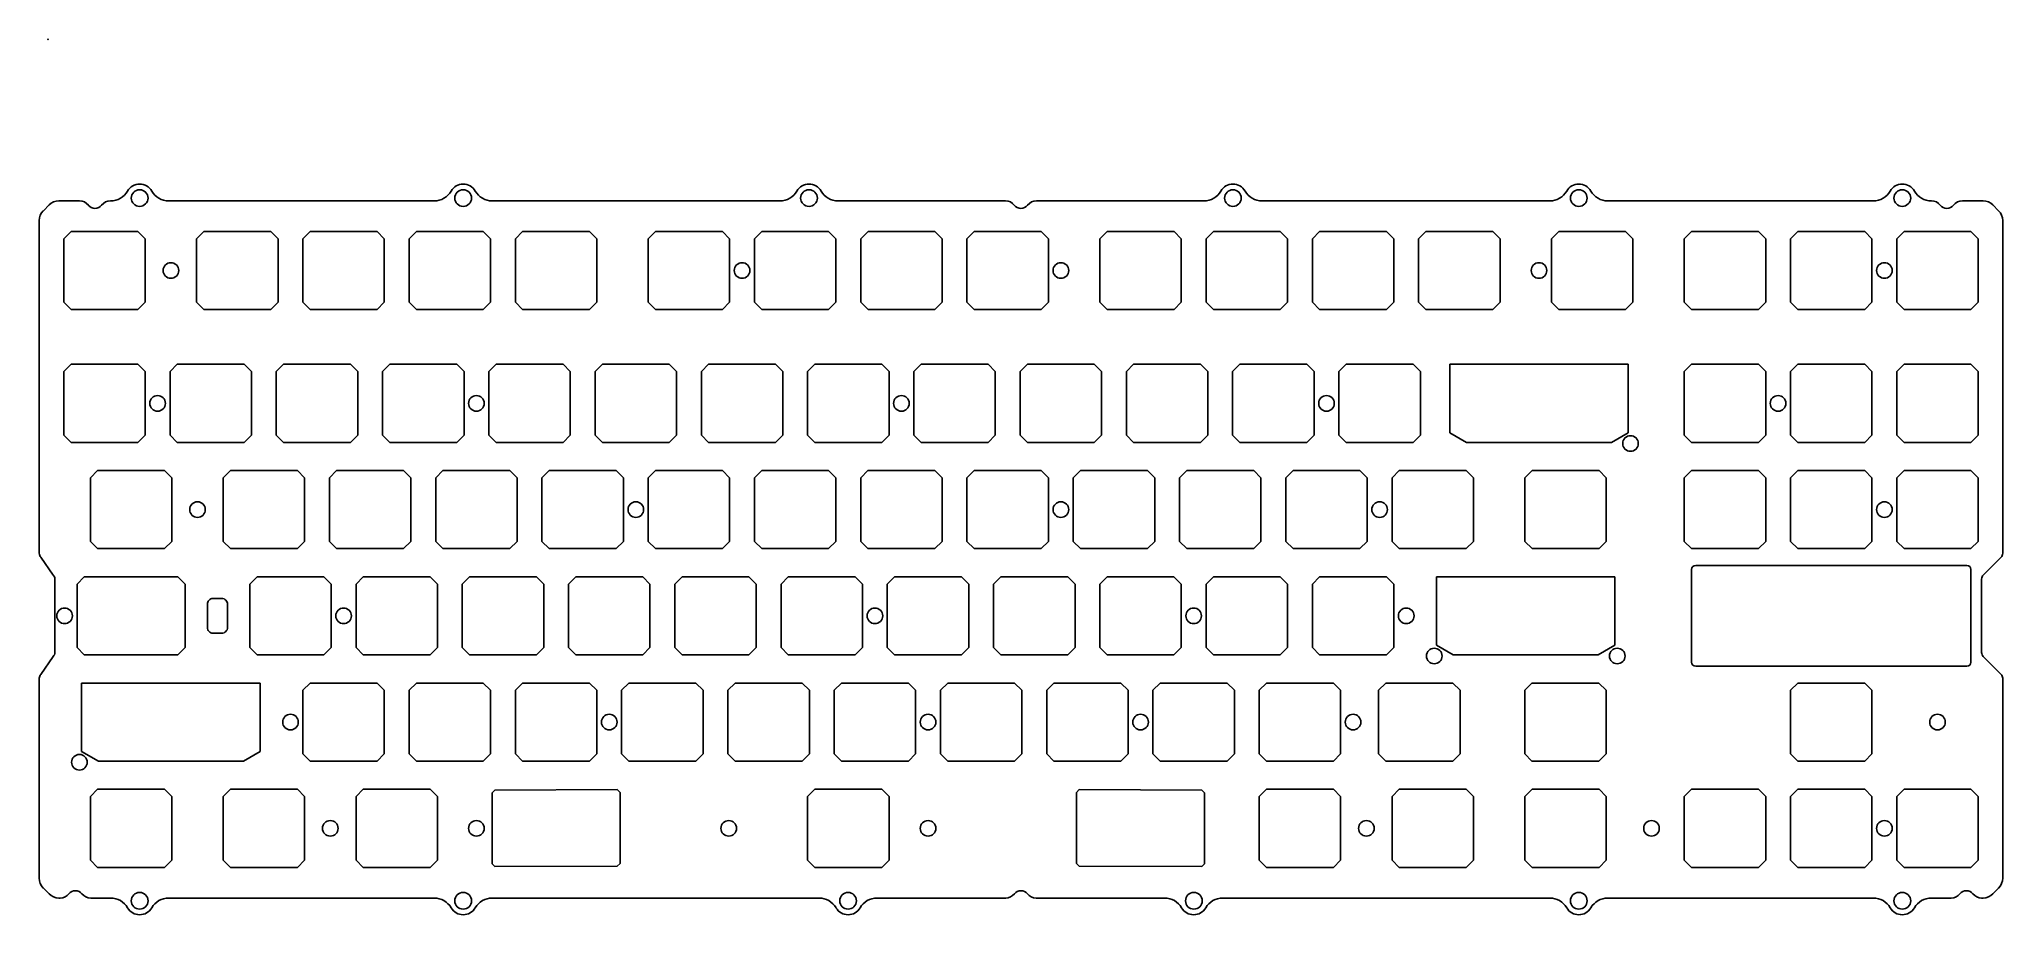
# Model space of a CAD drawing. Header units: millimetres. Extents: x -2 to 350, y -157 to 0.
import ezdxf

# ---------------------------------------------------------------- set-up
doc = ezdxf.new("R2010")
doc.units = ezdxf.units.MM
doc.header["$MEASUREMENT"] = 0
doc.layers.add('', color=7, linetype='Continuous')

msp = doc.modelspace()

# ---------------------------------------------------------------- linework, layer by layer
at = {"layer": ''}
for p, q in [((0.2, -29.7), (-0.83, -30.74)), ((5.65, -28.97), (1.97, -28.97)), ((11.24, -28.97), (11.2, -28.97)), ((69.24, -28.97), (21.63, -28.97)), ((131.24, -28.97), (79.63, -28.97)), ((171.65, -28.97), (141.63, -28.97)), ((207.24, -28.97), (177.2, -28.97)), ((269.24, -28.97), (217.63, -28.97)), ((327.24, -28.97), (279.63, -28.97)), ((337.65, -28.97), (337.63, -28.97)), ((346.9, -28.97), (343.2, -28.97)), ((349.7, -30.74), (348.67, -29.7)), ((-1.57, -32.51), (-1.57, -92.17)), ((2.83, -35.77), (4.13, -34.46)), ((4.13, -34.46), (16.13, -34.46)), ((16.13, -34.46), (17.43, -35.77)), ((26.64, -35.77), (27.94, -34.46)), ((27.94, -34.46), (39.94, -34.46)), ((39.94, -34.46), (41.24, -35.77)), ((45.69, -35.77), (46.99, -34.46)), ((46.99, -34.46), (58.99, -34.46)), ((58.99, -34.46), (60.29, -35.77)), ((64.74, -35.77), (66.04, -34.46)), ((66.04, -34.46), (78.04, -34.46)), ((78.04, -34.46), (79.34, -35.77)), ((83.79, -35.77), (85.09, -34.46)), ((85.09, -34.46), (97.09, -34.46)), ((97.09, -34.46), (98.39, -35.77)), ((107.6, -35.77), (108.91, -34.46)), ((108.91, -34.46), (120.9, -34.46)), ((120.9, -34.46), (122.2, -35.77)), ((126.65, -35.77), (127.96, -34.46)), ((127.96, -34.46), (139.95, -34.46)), ((139.95, -34.46), (141.25, -35.77)), ((145.7, -35.77), (147.01, -34.46)), ((147.01, -34.46), (159, -34.46)), ((159, -34.46), (160.3, -35.77)), ((164.75, -35.77), (166.06, -34.46)), ((166.06, -34.46), (178.05, -34.46)), ((178.05, -34.46), (179.35, -35.77)), ((188.57, -35.77), (189.87, -34.46)), ((189.87, -34.46), (201.87, -34.46)), ((201.87, -34.46), (203.17, -35.77)), ((207.62, -35.77), (208.92, -34.46)), ((208.92, -34.46), (220.92, -34.46)), ((220.92, -34.46), (222.22, -35.77)), ((226.67, -35.77), (227.97, -34.46)), ((227.97, -34.46), (239.97, -34.46)), ((239.97, -34.46), (241.27, -35.77)), ((245.72, -35.77), (247.02, -34.46)), ((247.02, -34.46), (259.02, -34.46)), ((259.02, -34.46), (260.32, -35.77)), ((269.53, -35.77), (270.83, -34.46)), ((270.83, -34.46), (282.83, -34.46)), ((282.83, -34.46), (284.13, -35.77)), ((293.34, -35.77), (294.64, -34.46)), ((294.64, -34.46), (306.64, -34.46)), ((306.64, -34.46), (307.94, -35.77)), ((312.39, -35.77), (313.69, -34.46)), ((313.69, -34.46), (325.69, -34.46)), ((325.69, -34.46), (326.99, -35.77)), ((331.44, -35.77), (332.74, -34.46)), ((332.74, -34.46), (344.74, -34.46)), ((344.74, -34.46), (346.04, -35.77)), ((350.43, -92.17), (350.43, -32.51)), ((2.83, -47.16), (2.83, -35.77)), ((17.43, -35.77), (17.43, -47.16)), ((26.64, -47.16), (26.64, -35.77)), ((41.24, -35.77), (41.24, -47.16)), ((45.69, -47.16), (45.69, -35.77)), ((60.29, -35.77), (60.29, -47.16)), ((64.74, -47.16), (64.74, -35.77)), ((79.34, -35.77), (79.34, -47.16)), ((83.79, -47.16), (83.79, -35.77)), ((98.39, -35.77), (98.39, -47.16)), ((107.6, -47.16), (107.6, -35.77)), ((122.2, -35.77), (122.2, -47.16)), ((126.65, -47.16), (126.65, -35.77)), ((141.25, -35.77), (141.25, -47.16)), ((145.7, -47.16), (145.7, -35.77)), ((160.3, -35.77), (160.3, -47.16)), ((164.75, -47.16), (164.75, -35.77)), ((179.35, -35.77), (179.35, -47.16)), ((188.57, -47.16), (188.57, -35.77)), ((203.17, -35.77), (203.17, -47.16)), ((207.62, -47.16), (207.62, -35.77)), ((222.22, -35.77), (222.22, -47.16)), ((226.67, -47.16), (226.67, -35.77)), ((241.27, -35.77), (241.27, -47.16)), ((245.72, -47.16), (245.72, -35.77)), ((260.32, -35.77), (260.32, -47.16)), ((269.53, -47.16), (269.53, -35.77)), ((284.13, -35.77), (284.13, -47.16)), ((293.34, -47.16), (293.34, -35.77)), ((307.94, -35.77), (307.94, -47.16)), ((312.39, -47.16), (312.39, -35.77)), ((326.99, -35.77), (326.99, -47.16)), ((331.44, -47.16), (331.44, -35.77)), ((346.04, -35.77), (346.04, -47.16)), ((4.13, -48.46), (2.83, -47.16)), ((16.13, -48.46), (4.13, -48.46)), ((17.43, -47.16), (16.13, -48.46)), ((27.94, -48.46), (26.64, -47.16)), ((39.94, -48.46), (27.94, -48.46)), ((41.24, -47.16), (39.94, -48.46)), ((46.99, -48.46), (45.69, -47.16)), ((58.99, -48.46), (46.99, -48.46)), ((60.29, -47.16), (58.99, -48.46)), ((66.04, -48.46), (64.74, -47.16)), ((78.04, -48.46), (66.04, -48.46)), ((79.34, -47.16), (78.04, -48.46)), ((85.09, -48.46), (83.79, -47.16)), ((97.09, -48.46), (85.09, -48.46)), ((98.39, -47.16), (97.09, -48.46)), ((108.91, -48.46), (107.6, -47.16)), ((120.9, -48.46), (108.91, -48.46)), ((122.2, -47.16), (120.9, -48.46)), ((127.96, -48.46), (126.65, -47.16)), ((139.95, -48.46), (127.96, -48.46)), ((141.25, -47.16), (139.95, -48.46)), ((147.01, -48.46), (145.7, -47.16)), ((159, -48.46), (147.01, -48.46)), ((160.3, -47.16), (159, -48.46)), ((166.06, -48.46), (164.75, -47.16)), ((178.05, -48.46), (166.06, -48.46)), ((179.35, -47.16), (178.05, -48.46)), ((189.87, -48.46), (188.57, -47.16)), ((201.87, -48.46), (189.87, -48.46)), ((203.17, -47.16), (201.87, -48.46)), ((208.92, -48.46), (207.62, -47.16)), ((220.92, -48.46), (208.92, -48.46)), ((222.22, -47.16), (220.92, -48.46)), ((227.97, -48.46), (226.67, -47.16)), ((239.97, -48.46), (227.97, -48.46)), ((241.27, -47.16), (239.97, -48.46)), ((247.02, -48.46), (245.72, -47.16)), ((259.02, -48.46), (247.02, -48.46)), ((260.32, -47.16), (259.02, -48.46)), ((270.83, -48.46), (269.53, -47.16)), ((282.83, -48.46), (270.83, -48.46)), ((284.13, -47.16), (282.83, -48.46)), ((294.64, -48.46), (293.34, -47.16)), ((306.64, -48.46), (294.64, -48.46)), ((307.94, -47.16), (306.64, -48.46)), ((313.69, -48.46), (312.39, -47.16)), ((325.69, -48.46), (313.69, -48.46)), ((326.99, -47.16), (325.69, -48.46)), ((332.74, -48.46), (331.44, -47.16)), ((344.74, -48.46), (332.74, -48.46)), ((346.04, -47.16), (344.74, -48.46)), ((2.83, -59.58), (4.13, -58.28)), ((2.83, -70.98), (2.83, -59.58)), ((4.13, -58.28), (16.13, -58.28)), ((16.13, -58.28), (17.43, -59.58)), ((17.43, -59.58), (17.43, -70.98)), ((21.88, -59.58), (23.18, -58.28)), ((21.88, -70.98), (21.88, -59.58)), ((23.18, -58.28), (35.18, -58.28)), ((35.18, -58.28), (36.48, -59.58)), ((36.48, -59.58), (36.48, -70.98)), ((40.93, -59.58), (42.23, -58.28)), ((40.93, -70.98), (40.93, -59.58)), ((42.23, -58.28), (54.23, -58.28)), ((54.23, -58.28), (55.53, -59.58)), ((55.53, -59.58), (55.53, -70.98)), ((59.98, -59.58), (61.28, -58.28)), ((59.98, -70.98), (59.98, -59.58)), ((61.28, -58.28), (73.28, -58.28)), ((73.28, -58.28), (74.58, -59.58)), ((74.58, -59.58), (74.58, -70.98)), ((79.03, -59.58), (80.33, -58.28)), ((79.03, -70.98), (79.03, -59.58)), ((80.33, -58.28), (92.33, -58.28)), ((92.33, -58.28), (93.63, -59.58)), ((93.63, -59.58), (93.63, -70.98)), ((98.08, -59.58), (99.38, -58.28)), ((98.08, -70.98), (98.08, -59.58)), ((99.38, -58.28), (111.38, -58.28)), ((111.38, -58.28), (112.68, -59.58)), ((112.68, -59.58), (112.68, -70.98)), ((117.13, -59.58), (118.43, -58.28)), ((117.13, -70.98), (117.13, -59.58)), ((118.43, -58.28), (130.43, -58.28)), ((130.43, -58.28), (131.73, -59.58)), ((131.73, -59.58), (131.73, -70.98)), ((136.18, -59.58), (137.48, -58.28)), ((136.18, -70.98), (136.18, -59.58)), ((137.48, -58.28), (149.48, -58.28)), ((149.48, -58.28), (150.78, -59.58)), ((150.78, -59.58), (150.78, -70.98)), ((155.23, -59.58), (156.53, -58.28)), ((155.23, -70.98), (155.23, -59.58)), ((156.53, -58.28), (168.53, -58.28)), ((168.53, -58.28), (169.83, -59.58)), ((169.83, -59.58), (169.83, -70.98)), ((174.28, -59.58), (175.58, -58.28)), ((174.28, -70.98), (174.28, -59.58)), ((175.58, -58.28), (187.58, -58.28)), ((187.58, -58.28), (188.88, -59.58)), ((188.88, -59.58), (188.88, -70.98)), ((193.33, -59.58), (194.63, -58.28)), ((193.33, -70.98), (193.33, -59.58)), ((194.63, -58.28), (206.63, -58.28)), ((206.63, -58.28), (207.93, -59.58)), ((207.93, -59.58), (207.93, -70.98)), ((212.38, -59.58), (213.68, -58.28)), ((212.38, -70.98), (212.38, -59.58)), ((213.68, -58.28), (225.68, -58.28)), ((225.68, -58.28), (226.98, -59.58)), ((226.98, -59.58), (226.98, -70.98)), ((231.43, -59.58), (232.73, -58.28)), ((231.43, -70.98), (231.43, -59.58)), ((232.73, -58.28), (244.73, -58.28)), ((244.73, -58.28), (246.03, -59.58)), ((246.03, -59.58), (246.03, -70.98)), ((251.3, -70.54), (251.3, -58.28)), ((251.3, -58.28), (283.3, -58.28)), ((283.3, -58.28), (283.3, -70.54)), ((293.34, -59.58), (294.64, -58.28)), ((293.34, -70.98), (293.34, -59.58)), ((294.64, -58.28), (306.64, -58.28)), ((306.64, -58.28), (307.94, -59.58)), ((307.94, -59.58), (307.94, -70.98)), ((312.39, -59.58), (313.69, -58.28)), ((312.39, -70.98), (312.39, -59.58)), ((313.69, -58.28), (325.69, -58.28)), ((325.69, -58.28), (326.99, -59.58)), ((326.99, -59.58), (326.99, -70.98)), ((331.44, -59.58), (332.74, -58.28)), ((331.44, -70.98), (331.44, -59.58)), ((332.74, -58.28), (344.74, -58.28)), ((344.74, -58.28), (346.04, -59.58)), ((346.04, -59.58), (346.04, -70.98)), ((4.13, -72.28), (2.83, -70.98)), ((16.13, -72.28), (4.13, -72.28)), ((17.43, -70.98), (16.13, -72.28)), ((23.18, -72.28), (21.88, -70.98)), ((35.18, -72.28), (23.18, -72.28)), ((36.48, -70.98), (35.18, -72.28)), ((42.23, -72.28), (40.93, -70.98)), ((54.23, -72.28), (42.23, -72.28)), ((55.53, -70.98), (54.23, -72.28)), ((61.28, -72.28), (59.98, -70.98)), ((73.28, -72.28), (61.28, -72.28)), ((74.58, -70.98), (73.28, -72.28)), ((80.33, -72.28), (79.03, -70.98)), ((92.33, -72.28), (80.33, -72.28)), ((93.63, -70.98), (92.33, -72.28)), ((99.38, -72.28), (98.08, -70.98)), ((111.38, -72.28), (99.38, -72.28)), ((112.68, -70.98), (111.38, -72.28)), ((118.43, -72.28), (117.13, -70.98)), ((130.43, -72.28), (118.43, -72.28)), ((131.73, -70.98), (130.43, -72.28)), ((137.48, -72.28), (136.18, -70.98)), ((149.48, -72.28), (137.48, -72.28)), ((150.78, -70.98), (149.48, -72.28)), ((156.53, -72.28), (155.23, -70.98)), ((168.53, -72.28), (156.53, -72.28)), ((169.83, -70.98), (168.53, -72.28)), ((175.58, -72.28), (174.28, -70.98)), ((187.58, -72.28), (175.58, -72.28)), ((188.88, -70.98), (187.58, -72.28)), ((194.63, -72.28), (193.33, -70.98)), ((206.63, -72.28), (194.63, -72.28)), ((207.93, -70.98), (206.63, -72.28)), ((213.68, -72.28), (212.38, -70.98)), ((225.68, -72.28), (213.68, -72.28)), ((226.98, -70.98), (225.68, -72.28)), ((232.73, -72.28), (231.43, -70.98)), ((244.73, -72.28), (232.73, -72.28)), ((246.03, -70.98), (244.73, -72.28)), ((254.3, -72.28), (251.3, -70.54)), ((280.3, -72.28), (254.3, -72.28)), ((283.3, -70.54), (280.3, -72.28)), ((294.64, -72.28), (293.34, -70.98)), ((306.64, -72.28), (294.64, -72.28)), ((307.94, -70.98), (306.64, -72.28)), ((313.69, -72.28), (312.39, -70.98)), ((325.69, -72.28), (313.69, -72.28)), ((326.99, -70.98), (325.69, -72.28)), ((332.74, -72.28), (331.44, -70.98)), ((344.74, -72.28), (332.74, -72.28)), ((346.04, -70.98), (344.74, -72.28)), ((7.59, -78.63), (8.89, -77.33)), ((8.89, -77.33), (20.89, -77.33)), ((20.89, -77.33), (22.19, -78.63)), ((31.4, -78.63), (32.7, -77.33)), ((32.7, -77.33), (44.7, -77.33)), ((44.7, -77.33), (46, -78.63)), ((50.45, -78.63), (51.75, -77.33)), ((51.75, -77.33), (63.75, -77.33)), ((63.75, -77.33), (65.05, -78.63)), ((69.5, -78.63), (70.8, -77.33)), ((70.8, -77.33), (82.8, -77.33)), ((82.8, -77.33), (84.1, -78.63)), ((88.55, -78.63), (89.85, -77.33)), ((89.85, -77.33), (101.85, -77.33)), ((101.85, -77.33), (103.15, -78.63)), ((107.6, -78.63), (108.9, -77.33)), ((108.9, -77.33), (120.9, -77.33)), ((120.9, -77.33), (122.2, -78.63)), ((126.65, -78.63), (127.95, -77.33)), ((127.95, -77.33), (139.95, -77.33)), ((139.95, -77.33), (141.25, -78.63)), ((145.7, -78.63), (147, -77.33)), ((147, -77.33), (159, -77.33)), ((159, -77.33), (160.3, -78.63)), ((164.75, -78.63), (166.05, -77.33)), ((166.05, -77.33), (178.05, -77.33)), ((178.05, -77.33), (179.35, -78.63)), ((183.8, -78.63), (185.1, -77.33)), ((185.1, -77.33), (197.1, -77.33)), ((197.1, -77.33), (198.4, -78.63)), ((202.85, -78.63), (204.15, -77.33)), ((204.15, -77.33), (216.15, -77.33)), ((216.15, -77.33), (217.45, -78.63)), ((221.9, -78.63), (223.2, -77.33)), ((223.2, -77.33), (235.2, -77.33)), ((235.2, -77.33), (236.5, -78.63)), ((240.95, -78.63), (242.25, -77.33)), ((242.25, -77.33), (254.25, -77.33)), ((254.25, -77.33), (255.55, -78.63)), ((264.77, -78.63), (266.07, -77.33)), ((266.07, -77.33), (278.06, -77.33)), ((278.06, -77.33), (279.37, -78.63)), ((293.34, -78.63), (294.64, -77.33)), ((294.64, -77.33), (306.64, -77.33)), ((306.64, -77.33), (307.94, -78.63)), ((312.39, -78.63), (313.69, -77.33)), ((313.69, -77.33), (325.69, -77.33)), ((325.69, -77.33), (326.99, -78.63)), ((331.44, -78.63), (332.74, -77.33)), ((332.74, -77.33), (344.74, -77.33)), ((344.74, -77.33), (346.04, -78.63)), ((7.59, -90.03), (7.59, -78.63)), ((22.19, -78.63), (22.19, -90.03)), ((31.4, -90.03), (31.4, -78.63)), ((46, -78.63), (46, -90.03)), ((50.45, -90.03), (50.45, -78.63)), ((65.05, -78.63), (65.05, -90.03)), ((69.5, -90.03), (69.5, -78.63)), ((84.1, -78.63), (84.1, -90.03)), ((88.55, -90.03), (88.55, -78.63)), ((103.15, -78.63), (103.15, -90.03)), ((107.6, -90.03), (107.6, -78.63)), ((122.2, -78.63), (122.2, -90.03)), ((126.65, -90.03), (126.65, -78.63)), ((141.25, -78.63), (141.25, -90.03)), ((145.7, -90.03), (145.7, -78.63)), ((160.3, -78.63), (160.3, -90.03)), ((164.75, -90.03), (164.75, -78.63)), ((179.35, -78.63), (179.35, -90.03)), ((183.8, -90.03), (183.8, -78.63)), ((198.4, -78.63), (198.4, -90.03)), ((202.85, -90.03), (202.85, -78.63)), ((217.45, -78.63), (217.45, -90.03)), ((221.9, -90.03), (221.9, -78.63)), ((236.5, -78.63), (236.5, -90.03)), ((240.95, -90.03), (240.95, -78.63)), ((255.55, -78.63), (255.55, -90.03)), ((264.77, -90.03), (264.77, -78.63)), ((279.37, -78.63), (279.37, -90.03)), ((293.34, -90.03), (293.34, -78.63)), ((307.94, -78.63), (307.94, -90.03)), ((312.39, -90.03), (312.39, -78.63)), ((326.99, -78.63), (326.99, -90.03)), ((331.44, -90.03), (331.44, -78.63)), ((346.04, -78.63), (346.04, -90.03)), ((8.89, -91.33), (7.59, -90.03)), ((20.89, -91.33), (8.89, -91.33)), ((22.19, -90.03), (20.89, -91.33)), ((32.7, -91.33), (31.4, -90.03)), ((44.7, -91.33), (32.7, -91.33)), ((46, -90.03), (44.7, -91.33)), ((51.75, -91.33), (50.45, -90.03)), ((63.75, -91.33), (51.75, -91.33)), ((65.05, -90.03), (63.75, -91.33)), ((70.8, -91.33), (69.5, -90.03)), ((82.8, -91.33), (70.8, -91.33)), ((84.1, -90.03), (82.8, -91.33)), ((89.85, -91.33), (88.55, -90.03)), ((101.85, -91.33), (89.85, -91.33)), ((103.15, -90.03), (101.85, -91.33)), ((108.9, -91.33), (107.6, -90.03)), ((120.9, -91.33), (108.9, -91.33)), ((122.2, -90.03), (120.9, -91.33)), ((127.95, -91.33), (126.65, -90.03)), ((139.95, -91.33), (127.95, -91.33)), ((141.25, -90.03), (139.95, -91.33)), ((147, -91.33), (145.7, -90.03)), ((159, -91.33), (147, -91.33)), ((160.3, -90.03), (159, -91.33)), ((166.05, -91.33), (164.75, -90.03)), ((178.05, -91.33), (166.05, -91.33)), ((179.35, -90.03), (178.05, -91.33)), ((185.1, -91.33), (183.8, -90.03)), ((197.1, -91.33), (185.1, -91.33)), ((198.4, -90.03), (197.1, -91.33)), ((204.15, -91.33), (202.85, -90.03)), ((216.15, -91.33), (204.15, -91.33)), ((217.45, -90.03), (216.15, -91.33)), ((223.2, -91.33), (221.9, -90.03)), ((235.2, -91.33), (223.2, -91.33)), ((236.5, -90.03), (235.2, -91.33)), ((242.25, -91.33), (240.95, -90.03)), ((254.25, -91.33), (242.25, -91.33)), ((255.55, -90.03), (254.25, -91.33)), ((266.07, -91.33), (264.77, -90.03)), ((278.06, -91.33), (266.07, -91.33)), ((279.37, -90.03), (278.06, -91.33)), ((294.64, -91.33), (293.34, -90.03)), ((306.64, -91.33), (294.64, -91.33)), ((307.94, -90.03), (306.64, -91.33)), ((313.69, -91.33), (312.39, -90.03)), ((325.69, -91.33), (313.69, -91.33)), ((326.99, -90.03), (325.69, -91.33)), ((332.74, -91.33), (331.44, -90.03)), ((344.74, -91.33), (332.74, -91.33)), ((346.04, -90.03), (344.74, -91.33)), ((-1.27, -92.88), (0.93, -96.08)), ((295.39, -94.33), (343.99, -94.33)), ((346.94, -96.08), (350.14, -92.88)), ((1.22, -96.79), (1.22, -109.96)), ((5.21, -97.68), (6.51, -96.38)), ((5.21, -109.08), (5.21, -97.68)), ((6.51, -96.38), (23.27, -96.38)), ((23.27, -96.38), (24.57, -97.68)), ((24.57, -97.68), (24.57, -109.08)), ((36.17, -97.68), (37.47, -96.38)), ((36.17, -109.08), (36.17, -97.68)), ((37.47, -96.38), (49.46, -96.38)), ((49.46, -96.38), (50.77, -97.68)), ((50.77, -97.68), (50.77, -109.08)), ((55.22, -97.68), (56.52, -96.38)), ((55.22, -109.08), (55.22, -97.68)), ((56.52, -96.38), (68.51, -96.38)), ((68.51, -96.38), (69.82, -97.68)), ((69.82, -97.68), (69.82, -109.08)), ((74.27, -97.68), (75.57, -96.38)), ((74.27, -109.08), (74.27, -97.68)), ((75.57, -96.38), (87.56, -96.38)), ((87.56, -96.38), (88.87, -97.68)), ((88.87, -97.68), (88.87, -109.08)), ((93.32, -97.68), (94.62, -96.38)), ((93.32, -109.08), (93.32, -97.68)), ((94.62, -96.38), (106.61, -96.38)), ((106.61, -96.38), (107.92, -97.68)), ((107.92, -97.68), (107.92, -109.08)), ((112.37, -97.68), (113.67, -96.38)), ((112.37, -109.08), (112.37, -97.68)), ((113.67, -96.38), (125.66, -96.38)), ((125.66, -96.38), (126.97, -97.68)), ((126.97, -97.68), (126.97, -109.08)), ((131.42, -97.68), (132.72, -96.38)), ((131.42, -109.08), (131.42, -97.68)), ((132.72, -96.38), (144.71, -96.38)), ((144.71, -96.38), (146.02, -97.68)), ((146.02, -97.68), (146.02, -109.08)), ((150.47, -97.68), (151.77, -96.38)), ((150.47, -109.08), (150.47, -97.68)), ((151.77, -96.38), (163.76, -96.38)), ((163.76, -96.38), (165.07, -97.68)), ((165.07, -97.68), (165.07, -109.08)), ((169.52, -97.68), (170.82, -96.38)), ((169.52, -109.08), (169.52, -97.68)), ((170.82, -96.38), (182.81, -96.38)), ((182.81, -96.38), (184.12, -97.68)), ((184.12, -97.68), (184.12, -109.08)), ((188.57, -97.68), (189.87, -96.38)), ((188.57, -109.08), (188.57, -97.68)), ((189.87, -96.38), (201.86, -96.38)), ((201.86, -96.38), (203.17, -97.68)), ((203.17, -97.68), (203.17, -109.08)), ((207.62, -97.68), (208.92, -96.38)), ((207.62, -109.08), (207.62, -97.68)), ((208.92, -96.38), (220.91, -96.38)), ((220.91, -96.38), (222.22, -97.68)), ((222.22, -97.68), (222.22, -109.08)), ((226.67, -97.68), (227.97, -96.38)), ((226.67, -109.08), (226.67, -97.68)), ((227.97, -96.38), (239.96, -96.38)), ((239.96, -96.38), (241.27, -97.68)), ((241.27, -97.68), (241.27, -109.08)), ((248.92, -108.64), (248.92, -96.38)), ((248.92, -96.38), (280.92, -96.38)), ((280.92, -96.38), (280.92, -108.64)), ((294.64, -111.68), (294.64, -95.08)), ((344.74, -95.08), (344.74, -111.68)), ((346.65, -109.96), (346.65, -96.79)), ((28.57, -101.28), (28.57, -105.48)), ((31.17, -100.28), (29.57, -100.28)), ((32.17, -105.48), (32.17, -101.28)), ((6.51, -110.38), (5.21, -109.08)), ((24.57, -109.08), (23.27, -110.38)), ((29.57, -106.48), (31.17, -106.48)), ((37.47, -110.38), (36.17, -109.08)), ((50.77, -109.08), (49.46, -110.38)), ((56.52, -110.38), (55.22, -109.08)), ((69.82, -109.08), (68.51, -110.38)), ((75.57, -110.38), (74.27, -109.08)), ((88.87, -109.08), (87.56, -110.38)), ((94.62, -110.38), (93.32, -109.08)), ((107.92, -109.08), (106.61, -110.38)), ((113.67, -110.38), (112.37, -109.08)), ((126.97, -109.08), (125.66, -110.38)), ((132.72, -110.38), (131.42, -109.08)), ((146.02, -109.08), (144.71, -110.38)), ((151.77, -110.38), (150.47, -109.08)), ((165.07, -109.08), (163.76, -110.38)), ((170.82, -110.38), (169.52, -109.08)), ((184.12, -109.08), (182.81, -110.38)), ((189.87, -110.38), (188.57, -109.08)), ((203.17, -109.08), (201.86, -110.38)), ((208.92, -110.38), (207.62, -109.08)), ((222.22, -109.08), (220.91, -110.38)), ((227.97, -110.38), (226.67, -109.08)), ((241.27, -109.08), (239.96, -110.38)), ((251.92, -110.38), (248.92, -108.64)), ((280.92, -108.64), (277.92, -110.38)), ((0.93, -110.67), (-1.27, -113.87)), ((0.93, -110.67), (0.93, -110.67)), ((23.27, -110.38), (6.51, -110.38)), ((49.46, -110.38), (37.47, -110.38)), ((68.51, -110.38), (56.52, -110.38)), ((87.56, -110.38), (75.57, -110.38)), ((106.61, -110.38), (94.62, -110.38)), ((125.66, -110.38), (113.67, -110.38)), ((144.71, -110.38), (132.72, -110.38)), ((163.76, -110.38), (151.77, -110.38)), ((182.81, -110.38), (170.82, -110.38)), ((201.86, -110.38), (189.87, -110.38)), ((220.91, -110.38), (208.92, -110.38)), ((239.96, -110.38), (227.97, -110.38)), ((277.92, -110.38), (251.92, -110.38)), ((343.99, -112.43), (295.39, -112.43)), ((350.14, -113.87), (346.94, -110.67)), ((-1.57, -114.58), (-1.57, -150.43)), ((6.03, -115.43), (38.03, -115.43)), ((6.03, -127.69), (6.03, -115.43)), ((38.03, -115.43), (38.03, -127.69)), ((45.69, -116.73), (46.99, -115.43)), ((46.99, -115.43), (58.99, -115.43)), ((58.99, -115.43), (60.29, -116.73)), ((64.74, -116.73), (66.04, -115.43)), ((66.04, -115.43), (78.04, -115.43)), ((78.04, -115.43), (79.34, -116.73)), ((83.79, -116.73), (85.09, -115.43)), ((85.09, -115.43), (97.09, -115.43)), ((97.09, -115.43), (98.39, -116.73)), ((102.84, -116.73), (104.14, -115.43)), ((104.14, -115.43), (116.14, -115.43)), ((116.14, -115.43), (117.44, -116.73)), ((121.89, -116.73), (123.19, -115.43)), ((123.19, -115.43), (135.19, -115.43)), ((135.19, -115.43), (136.49, -116.73)), ((140.94, -116.73), (142.24, -115.43)), ((142.24, -115.43), (154.24, -115.43)), ((154.24, -115.43), (155.54, -116.73)), ((159.99, -116.73), (161.29, -115.43)), ((161.29, -115.43), (173.29, -115.43)), ((173.29, -115.43), (174.59, -116.73)), ((179.04, -116.73), (180.34, -115.43)), ((180.34, -115.43), (192.34, -115.43)), ((192.34, -115.43), (193.64, -116.73)), ((198.09, -116.73), (199.39, -115.43)), ((199.39, -115.43), (211.39, -115.43)), ((211.39, -115.43), (212.69, -116.73)), ((217.14, -116.73), (218.44, -115.43)), ((218.44, -115.43), (230.44, -115.43)), ((230.44, -115.43), (231.74, -116.73)), ((238.54, -116.73), (239.84, -115.43)), ((239.84, -115.43), (251.84, -115.43)), ((253.14, -116.73), (251.84, -115.43)), ((264.73, -116.73), (266.04, -115.43)), ((266.04, -115.43), (278.03, -115.43)), ((279.33, -116.73), (278.03, -115.43)), ((312.39, -116.73), (313.69, -115.43)), ((313.69, -115.43), (325.69, -115.43)), ((325.69, -115.43), (326.99, -116.73)), ((350.43, -150.43), (350.43, -114.58)), ((45.69, -128.13), (45.69, -116.73)), ((60.29, -116.73), (60.29, -128.13)), ((64.74, -128.13), (64.74, -116.73)), ((79.34, -116.73), (79.34, -128.13)), ((83.79, -128.13), (83.79, -116.73)), ((98.39, -116.73), (98.39, -128.13)), ((102.84, -128.13), (102.84, -116.73)), ((117.44, -116.73), (117.44, -128.13)), ((121.89, -128.13), (121.89, -116.73)), ((136.49, -116.73), (136.49, -128.13)), ((140.94, -128.13), (140.94, -116.73)), ((155.54, -116.73), (155.54, -128.13)), ((159.99, -128.13), (159.99, -116.73)), ((174.59, -116.73), (174.59, -128.13)), ((179.04, -128.13), (179.04, -116.73)), ((193.64, -116.73), (193.64, -128.13)), ((198.09, -128.13), (198.09, -116.73)), ((212.69, -116.73), (212.69, -128.13)), ((217.14, -128.13), (217.14, -116.73)), ((231.74, -116.73), (231.74, -128.13)), ((238.54, -116.73), (238.54, -128.13)), ((253.14, -116.73), (253.14, -128.13)), ((264.73, -116.73), (264.73, -128.13)), ((279.33, -116.73), (279.33, -128.13)), ((312.39, -128.13), (312.39, -116.73)), ((326.99, -116.73), (326.99, -128.13)), ((9.03, -129.43), (6.03, -127.69)), ((35.03, -129.43), (9.03, -129.43)), ((38.03, -127.69), (35.03, -129.43)), ((46.99, -129.43), (45.69, -128.13)), ((58.99, -129.43), (46.99, -129.43)), ((60.29, -128.13), (58.99, -129.43)), ((66.04, -129.43), (64.74, -128.13)), ((78.04, -129.43), (66.04, -129.43)), ((79.34, -128.13), (78.04, -129.43)), ((85.09, -129.43), (83.79, -128.13)), ((97.09, -129.43), (85.09, -129.43)), ((98.39, -128.13), (97.09, -129.43)), ((104.14, -129.43), (102.84, -128.13)), ((116.14, -129.43), (104.14, -129.43)), ((117.44, -128.13), (116.14, -129.43)), ((123.19, -129.43), (121.89, -128.13)), ((135.19, -129.43), (123.19, -129.43)), ((136.49, -128.13), (135.19, -129.43)), ((142.24, -129.43), (140.94, -128.13)), ((154.24, -129.43), (142.24, -129.43)), ((155.54, -128.13), (154.24, -129.43)), ((161.29, -129.43), (159.99, -128.13)), ((173.29, -129.43), (161.29, -129.43)), ((174.59, -128.13), (173.29, -129.43)), ((180.34, -129.43), (179.04, -128.13)), ((192.34, -129.43), (180.34, -129.43)), ((193.64, -128.13), (192.34, -129.43)), ((199.39, -129.43), (198.09, -128.13)), ((211.39, -129.43), (199.39, -129.43)), ((212.69, -128.13), (211.39, -129.43)), ((218.44, -129.43), (217.14, -128.13)), ((230.44, -129.43), (218.44, -129.43)), ((231.74, -128.13), (230.44, -129.43)), ((238.54, -128.13), (239.84, -129.43)), ((239.84, -129.43), (251.84, -129.43)), ((253.14, -128.13), (251.84, -129.43)), ((264.73, -128.13), (266.04, -129.43)), ((266.04, -129.43), (278.03, -129.43)), ((279.33, -128.13), (278.03, -129.43)), ((313.69, -129.43), (312.39, -128.13)), ((325.69, -129.43), (313.69, -129.43)), ((326.99, -128.13), (325.69, -129.43)), ((7.59, -135.78), (8.89, -134.48)), ((7.59, -147.18), (7.59, -135.78)), ((8.89, -134.48), (20.89, -134.48)), ((20.89, -134.48), (22.19, -135.78)), ((22.19, -135.78), (22.19, -147.18)), ((31.4, -135.78), (32.7, -134.48)), ((31.4, -147.18), (31.4, -135.78)), ((32.7, -134.48), (44.7, -134.48)), ((44.7, -134.48), (46, -135.78)), ((46, -135.78), (46, -147.18)), ((55.22, -135.78), (56.52, -134.48)), ((55.22, -147.18), (55.22, -135.78)), ((56.52, -134.48), (68.51, -134.48)), ((68.51, -134.48), (69.82, -135.78)), ((69.82, -135.78), (69.82, -147.18)), ((79.6, -135.11), (80.11, -134.61)), ((79.6, -147.84), (79.6, -135.11)), ((80.11, -134.61), (102.05, -134.52)), ((102.05, -134.52), (102.56, -135.03)), ((102.56, -135.03), (102.56, -147.76)), ((136.18, -135.78), (137.48, -134.48)), ((136.18, -147.18), (136.18, -135.78)), ((137.48, -134.48), (149.48, -134.48)), ((149.48, -134.48), (150.78, -135.78)), ((150.78, -135.78), (150.78, -147.18)), ((184.38, -135.03), (184.88, -134.52)), ((184.38, -147.76), (184.38, -135.03)), ((184.88, -134.52), (206.85, -134.61)), ((206.85, -134.61), (207.36, -135.11)), ((207.36, -135.11), (207.36, -147.84)), ((217.14, -135.78), (218.44, -134.48)), ((217.14, -147.18), (217.14, -135.78)), ((218.44, -134.48), (230.44, -134.48)), ((230.44, -134.48), (231.74, -135.78)), ((231.74, -135.78), (231.74, -147.18)), ((240.95, -135.78), (242.25, -134.48)), ((240.95, -147.18), (240.95, -135.78)), ((242.25, -134.48), (254.25, -134.48)), ((254.25, -134.48), (255.55, -135.78)), ((255.55, -135.78), (255.55, -147.18)), ((264.77, -135.78), (266.07, -134.48)), ((264.77, -147.18), (264.77, -135.78)), ((266.07, -134.48), (278.06, -134.48)), ((278.06, -134.48), (279.37, -135.78)), ((279.37, -135.78), (279.37, -147.18)), ((293.34, -135.78), (294.64, -134.48)), ((293.34, -147.18), (293.34, -135.78)), ((294.64, -134.48), (306.64, -134.48)), ((306.64, -134.48), (307.94, -135.78)), ((307.94, -135.78), (307.94, -147.18)), ((312.39, -135.78), (313.69, -134.48)), ((312.39, -147.18), (312.39, -135.78)), ((313.69, -134.48), (325.69, -134.48)), ((325.69, -134.48), (326.99, -135.78)), ((326.99, -135.78), (326.99, -147.18)), ((331.44, -135.78), (332.74, -134.48)), ((331.44, -147.18), (331.44, -135.78)), ((332.74, -134.48), (344.74, -134.48)), ((344.74, -134.48), (346.04, -135.78)), ((346.04, -135.78), (346.04, -147.18)), ((8.89, -148.48), (7.59, -147.18)), ((22.19, -147.18), (20.89, -148.48)), ((32.7, -148.48), (31.4, -147.18)), ((46, -147.18), (44.7, -148.48)), ((56.52, -148.48), (55.22, -147.18)), ((69.82, -147.18), (68.51, -148.48)), ((80.11, -148.35), (79.6, -147.84)), ((102.56, -147.76), (102.05, -148.26)), ((137.48, -148.48), (136.18, -147.18)), ((150.78, -147.18), (149.48, -148.48)), ((184.88, -148.26), (184.38, -147.76)), ((207.36, -147.84), (206.85, -148.35)), ((218.44, -148.48), (217.14, -147.18)), ((231.74, -147.18), (230.44, -148.48)), ((242.25, -148.48), (240.95, -147.18)), ((255.55, -147.18), (254.25, -148.48)), ((266.07, -148.48), (264.77, -147.18)), ((279.37, -147.18), (278.06, -148.48)), ((294.64, -148.48), (293.34, -147.18)), ((307.94, -147.18), (306.64, -148.48)), ((313.69, -148.48), (312.39, -147.18)), ((326.99, -147.18), (325.69, -148.48)), ((332.74, -148.48), (331.44, -147.18)), ((346.04, -147.18), (344.74, -148.48)), ((20.89, -148.48), (8.89, -148.48)), ((44.7, -148.48), (32.7, -148.48)), ((68.51, -148.48), (56.52, -148.48)), ((102.05, -148.26), (80.11, -148.35)), ((149.48, -148.48), (137.48, -148.48)), ((206.85, -148.35), (184.88, -148.26)), ((230.44, -148.48), (218.44, -148.48)), ((254.25, -148.48), (242.25, -148.48)), ((278.06, -148.48), (266.07, -148.48)), ((306.64, -148.48), (294.64, -148.48)), ((325.69, -148.48), (313.69, -148.48)), ((344.74, -148.48), (332.74, -148.48)), ((-0.83, -152.2), (0.2, -153.24)), ((1.97, -153.97), (2.2, -153.97)), ((7.65, -153.97), (11.24, -153.97)), ((21.63, -153.97), (69.24, -153.97)), ((79.63, -153.97), (138.24, -153.97)), ((148.63, -153.97), (171.7, -153.97)), ((177.15, -153.97), (200.19, -153.97)), ((210.59, -153.97), (269.24, -153.97)), ((279.63, -153.97), (327.24, -153.97)), ((337.63, -153.97), (341.2, -153.97)), ((346.65, -153.97), (346.9, -153.97)), ((348.67, -153.24), (349.7, -152.2))]:
    msp.add_line(p, q, dxfattribs=at)
for centre, radius in [((16.43, -28.47), 1.5), ((74.43, -28.47), 1.5), ((136.43, -28.47), 1.5), ((212.43, -28.47), 1.5), ((274.43, -28.47), 1.5), ((332.43, -28.47), 1.5), ((22.03, -41.46), 1.4), ((124.43, -41.46), 1.4), ((181.58, -41.46), 1.4), ((267.3, -41.46), 1.4), ((329.22, -41.46), 1.4), ((19.65, -65.28), 1.4), ((76.8, -65.28), 1.4), ((153, -65.28), 1.4), ((229.2, -65.28), 1.4), ((310.17, -65.28), 1.4), ((283.7, -72.48), 1.4), ((26.8, -84.33), 1.4), ((105.38, -84.33), 1.4), ((181.58, -84.33), 1.4), ((238.73, -84.33), 1.4), ((329.22, -84.33), 1.4), ((2.98, -103.38), 1.4), ((52.99, -103.38), 1.4), ((148.24, -103.38), 1.4), ((205.39, -103.38), 1.4), ((243.49, -103.38), 1.4), ((248.52, -110.58), 1.4), ((281.32, -110.58), 1.4), ((43.47, -122.43), 1.4), ((100.62, -122.43), 1.4), ((157.77, -122.43), 1.4), ((195.87, -122.43), 1.4), ((233.97, -122.43), 1.4), ((338.74, -122.43), 1.4), ((5.64, -129.63), 1.4), ((50.61, -141.48), 1.4), ((76.8, -141.48), 1.4), ((122.05, -141.48), 1.4), ((157.77, -141.48), 1.4), ((236.35, -141.48), 1.4), ((287.47, -141.48), 1.4), ((329.22, -141.48), 1.4), ((16.43, -154.47), 1.5), ((74.43, -154.47), 1.5), ((143.43, -154.47), 1.5), ((205.43, -154.47), 1.5), ((274.43, -154.47), 1.5), ((332.43, -154.47), 1.5)]:
    msp.add_circle(centre, radius, dxfattribs=at)
at = {"layer": '', "extrusion": (0, 0, -1)}
for centre, radius, start, end in [((-11.24, -25.47), 3.5, 210, 270), ((-21.63, -25.47), 3.5, 270, 330), ((-69.24, -25.47), 3.5, 210, 270), ((-79.63, -25.47), 3.5, 270, 330), ((-131.24, -25.47), 3.5, 210, 270), ((-141.63, -25.47), 3.5, 270, 330), ((-207.24, -25.47), 3.5, 210, 270), ((-217.63, -25.47), 3.5, 270, 330), ((-269.24, -25.47), 3.5, 210, 270), ((-279.63, -25.47), 3.5, 270, 330), ((-327.24, -25.47), 3.5, 210, 270), ((-337.63, -25.47), 3.5, 270, 330), ((-8.42, -28.84), 1.5, 217.4908, 322.5092), ((-174.42, -28.84), 1.5, 217.4908, 322.5092), ((-340.42, -28.84), 1.5, 217.4908, 322.5092), ((-295.39, -95.08), 0.75, 360, 90), ((-343.99, -95.08), 0.75, 90, 180), ((-0.22, -96.79), 1, 135, 180), ((-347.65, -96.79), 1, 360, 45), ((-0.22, -109.96), 1, 180, 225.0444), ((-295.39, -111.68), 0.75, 270, 0), ((-343.99, -111.68), 0.75, 180, 270), ((-347.65, -109.96), 1, 315, 0), ((-4.92, -154.17), 1.5, 38.8495, 141.1504), ((-11.24, -157.47), 3.5, 90, 150), ((-21.63, -157.47), 3.5, 30, 90), ((-69.24, -157.47), 3.5, 90, 150), ((-79.63, -157.47), 3.5, 30, 90), ((-138.24, -157.47), 3.5, 90, 150), ((-148.63, -157.47), 3.5, 30, 90), ((-174.42, -154.17), 1.5, 38.8495, 141.1504), ((-200.19, -157.47), 3.5, 90, 150), ((-210.59, -157.47), 3.5, 30, 90), ((-269.24, -157.47), 3.5, 90, 150), ((-279.63, -157.47), 3.5, 30, 90), ((-327.24, -157.47), 3.5, 90, 150), ((-337.63, -157.47), 3.5, 30, 90), ((-343.92, -154.17), 1.5, 38.8496, 141.1504)]:
    msp.add_arc(centre, radius, start, end, dxfattribs=at)
at = {"layer": ''}
for centre, radius, start, end in [((16.43, -28.47), 2.5, 30, 150), ((74.43, -28.47), 2.5, 30, 150), ((136.43, -28.47), 2.5, 30, 150), ((212.43, -28.47), 2.5, 30, 150), ((274.43, -28.47), 2.5, 30, 150), ((332.43, -28.47), 2.5, 30, 150), ((0.93, -32.51), 2.5, 135, 180), ((1.97, -31.47), 2.5, 90, 135), ((5.65, -30.97), 2, 37.4908, 90), ((11.2, -30.97), 2, 90, 142.5092), ((171.65, -30.97), 2, 37.4908, 90), ((177.2, -30.97), 2, 90, 142.5092), ((337.65, -30.97), 2, 37.4908, 90), ((343.2, -30.97), 2, 90, 142.5092), ((346.9, -31.47), 2.5, 45, 90), ((347.93, -32.51), 2.5, 360, 45), ((-0.57, -92.17), 1, 180, 225), ((349.43, -92.17), 1, 315, 360), ((29.57, -101.28), 1, 89.9994, 180.0004), ((31.17, -101.28), 1, 0, 90.0004), ((29.57, -105.48), 1, 179.9994, 270.0002), ((31.17, -105.48), 1, 269.9999, 0.0001), ((-0.57, -114.58), 1, 135, 180), ((349.43, -114.58), 1, 0, 45), ((0.93, -150.43), 2.5, 180, 225), ((347.93, -150.43), 2.5, 315, 360), ((1.97, -151.47), 2.5, 225, 270), ((2.2, -151.97), 2, 270, 321.1504), ((7.65, -151.97), 2, 218.8496, 270), ((171.7, -151.97), 2, 270, 321.1504), ((177.15, -151.97), 2, 218.8496, 270), ((341.2, -151.97), 2, 270, 321.1505), ((346.65, -151.97), 2, 218.8496, 270), ((346.9, -151.47), 2.5, 270, 315), ((16.43, -154.47), 2.5, 210, 330), ((74.43, -154.47), 2.5, 210, 330), ((143.43, -154.47), 2.5, 210, 330), ((205.39, -154.47), 2.5, 210, 330), ((274.43, -154.47), 2.5, 210, 330), ((332.43, -154.47), 2.5, 210, 330)]:
    msp.add_arc(centre, radius, start, end, dxfattribs=at)
msp.add_point((0, 0), dxfattribs=at)

doc.saveas('drawing.dxf')
